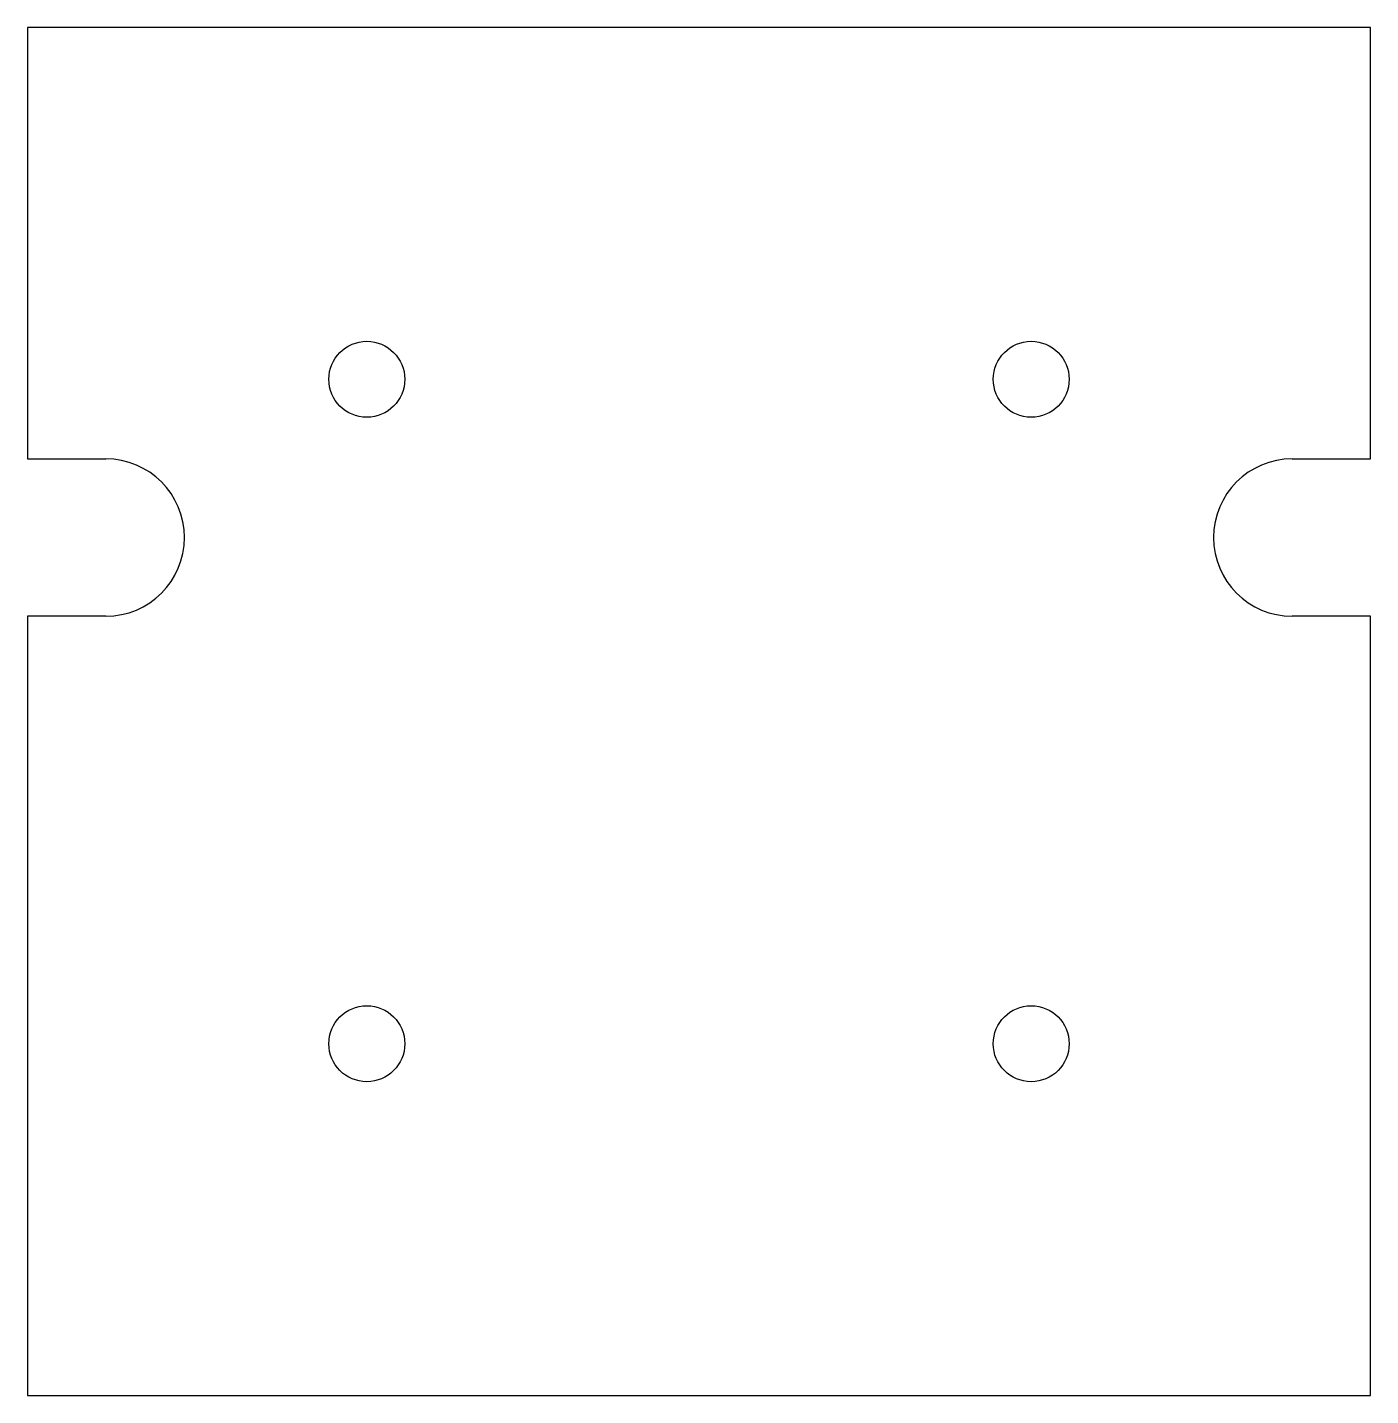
# Model space of a CAD drawing. Extents: x 244.1 to 300.7, y 57.5 to 115.1.
import ezdxf

# ---------------------------------------------------------------- set-up
doc = ezdxf.new("R2010")
doc.units = 0
doc.layers.get('0').update_dxf_attribs({"linetype": 'continuous'})

msp = doc.modelspace()

# ---------------------------------------------------------------- linework, layer by layer
at = {"color": 0}
for p, q in [((300.685, 115.128), (244.074, 115.128)), ((244.074, 115.128), (244.074, 96.944)), ((300.685, 96.944), (300.685, 115.128)), ((244.074, 96.944), (247.38, 96.944)), ((297.38, 96.944), (300.685, 96.944)), ((247.38, 90.312), (244.074, 90.312)), ((244.074, 90.312), (244.074, 57.466)), ((300.685, 90.312), (297.38, 90.312)), ((300.685, 57.466), (300.685, 90.312)), ((244.074, 57.466), (300.685, 57.466))]:
    msp.add_line(p, q, dxfattribs=at)
for centre in [(258.38, 100.297), (286.38, 100.297), (258.38, 72.297), (286.38, 72.297)]:
    msp.add_circle(centre, 1.6, dxfattribs=at)
for centre, start, end in [((247.38, 93.628), -90, 90), ((297.38, 93.628), 90, -90)]:
    msp.add_arc(centre, 3.316, start, end, dxfattribs=at)

doc.saveas('drawing.dxf')
